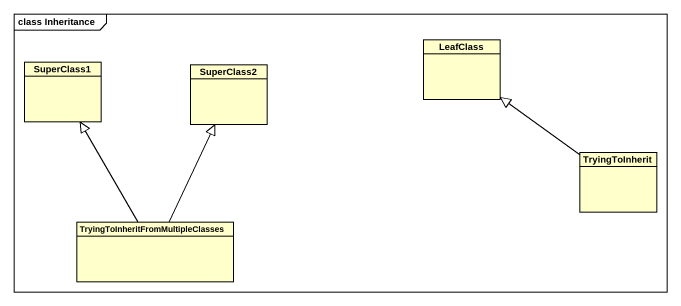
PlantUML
@startuml
mainframe class Inheritance
hide circle
hide empty members
class LeafClass
class SuperClass1
class SuperClass2
class TryingToInherit
class "TryingToInheritFromMultipleClasses" as TryingToInheritFromMultipleC
TryingToInherit -up-|> LeafClass
TryingToInheritFromMultipleC -up-|> SuperClass1
TryingToInheritFromMultipleC -up-|> SuperClass2
@enduml
